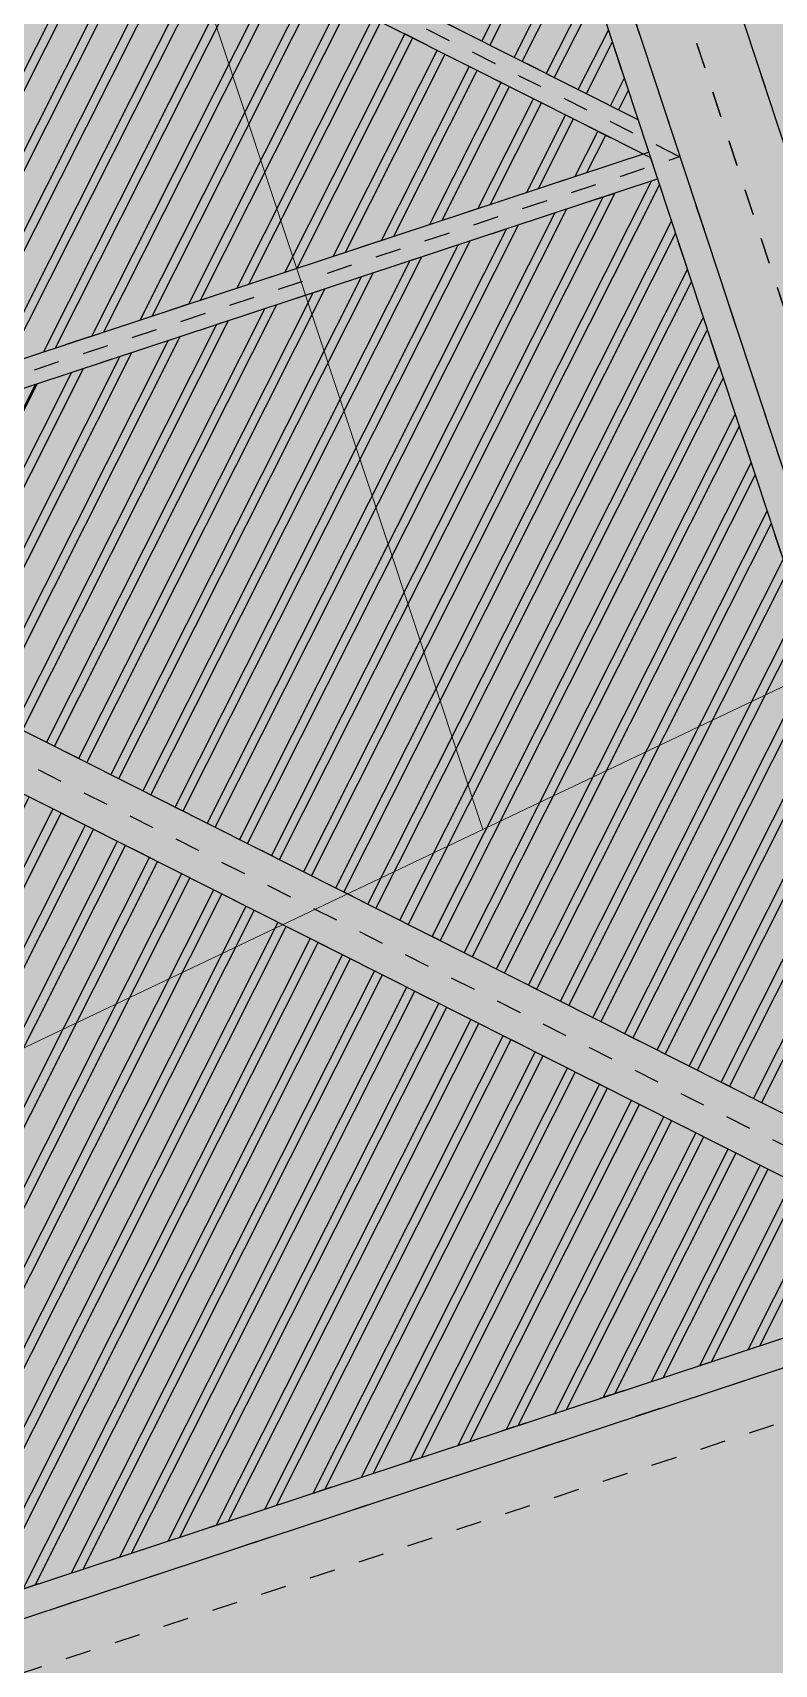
# Model space of a CAD drawing. Header units: metres. Extents: x 678805 to 1359287, y 2747329 to 5497370.
# Drawn here: x 679790.96 to 679793.85, y 2748596.28 to 2748602.63 of the extents above; entities that cross this region are included whole.
import ezdxf

# ---------------------------------------------------------------- set-up
doc = ezdxf.new("R2010")
doc.units = ezdxf.units.M
doc.linetypes.add('XREF_MON_BUILDINGS$0$DASH_1', pattern=[0.4, 0.1, -0.3])
doc.linetypes.add('XREF_MON_BUILDINGS$0$Dash_2_', pattern=[0.25, 0.125, -0.125])
for name, color, linetype in [('00_XREF_MON_HSC_PAVEMENT', 7, 'Continuous'), ('00_XREF_TWQ_BUILDINGS', 7, 'Continuous'), ('XREF_MON_BUILDINGS$0$02-L-Pergola Profiles', 8, 'Continuous'), ('XREF_MON_BUILDINGS$0$02-L-Pergola Projection', 8, 'Continuous'), ('XREF_MON_BUILDINGS$0$02-L-Pergola Shades', 15, 'Continuous'), ('XREF_MON_BUILDINGS$0$02-L-Pergola Shades Schematic', 8, 'Continuous')]:
    doc.layers.add(name, color=color, linetype=linetype)
doc.layers.add('XREF_MON_BUILDINGS$0$02-L-Pergola Aux', color=50, linetype='Continuous', plot=False)
doc.layers.add('XREF_MON_BUILDINGS$0$02-L-Pergola Wipeout', color=7, linetype='Continuous', true_color=0xffffff)
doc.layers.add('XREF_MON_HSC_PAVEMENT$0$02-L-Joints-Paviment_06_Concrete Slab in sittu', color=7, linetype='Continuous', lineweight=5, true_color=0x999999)
doc.layers.add('XREF_MON_HSC_PAVEMENT$0$03-TR-Pavement_06_Concrete Slab in situ', color=7, linetype='Continuous', lineweight=9, true_color=0xf7f7f7)

# ---------------------------------------------------------------- blocks, each defined once
blk = doc.blocks.new('XREF_MON_BUILDINGS$0$lamas aluminiotriangulo')
for points in [[(680248.0041, 2748657.9632), (680247.5235, 2748658.4438)], [(680247.573, 2748658.4438), (680248.0288, 2748657.9879)], [(680247.7215, 2748658.4438), (680248.1031, 2748658.0622)], [(680247.771, 2748658.4438), (680248.1278, 2748658.0869)], [(680247.9195, 2748658.4438), (680248.2021, 2748658.1612)], [(680247.969, 2748658.4438), (680248.2268, 2748658.1859)], [(680248.3011, 2748658.2602), (680248.1175, 2748658.4438)], [(680248.167, 2748658.4438), (680248.3258, 2748658.2849)], [(680248.4001, 2748658.3592), (680248.3155, 2748658.4438)], [(680248.365, 2748658.4438), (680248.4248, 2748658.3839)], [(680250.8795, 2748656.3164), (680248.7522, 2748658.4438)], [(680250.9538, 2748656.3907), (680248.9007, 2748658.4438)], [(680248.9502, 2748658.4438), (680250.9785, 2748656.4154)], [(680251.0528, 2748656.4897), (680249.0987, 2748658.4438)], [(680249.1482, 2748658.4438), (680251.0775, 2748656.5144)], [(680251.1518, 2748656.5886), (680249.2967, 2748658.4438)], [(680249.3461, 2748658.4438), (680251.1765, 2748656.6134)], [(680251.2508, 2748656.6876), (680249.4946, 2748658.4438)], [(680249.5441, 2748658.4438), (680251.2755, 2748656.7124)], [(680251.3497, 2748656.7866), (680249.6926, 2748658.4438)], [(680249.7421, 2748658.4438), (680251.3745, 2748656.8114)], [(680251.4487, 2748656.8856), (680249.8906, 2748658.4438)], [(680249.9401, 2748658.4438), (680251.4735, 2748656.9104)], [(680251.5477, 2748656.9846), (680250.0886, 2748658.4438)], [(680250.1381, 2748658.4438), (680251.5725, 2748657.0094)], [(680251.6467, 2748657.0836), (680250.2866, 2748658.4438)], [(680250.3361, 2748658.4438), (680251.6715, 2748657.1084)], [(680251.7457, 2748657.1826), (680250.4846, 2748658.4438)], [(680250.5341, 2748658.4438), (680251.7705, 2748657.2074)], [(680251.8447, 2748657.2816), (680250.6826, 2748658.4438)], [(680250.7321, 2748658.4438), (680251.8695, 2748657.3064)], [(680251.9437, 2748657.3806), (680250.8806, 2748658.4438)], [(680250.9301, 2748658.4438), (680251.9685, 2748657.4054)], [(680252.0427, 2748657.4796), (680251.0786, 2748658.4438)], [(680251.1281, 2748658.4438), (680252.0675, 2748657.5043)], [(680252.1417, 2748657.5786), (680251.2766, 2748658.4438)], [(680251.326, 2748658.4438), (680252.1665, 2748657.6033)], [(680252.2407, 2748657.6776), (680251.4745, 2748658.4438)], [(680251.524, 2748658.4438), (680252.2655, 2748657.7023)], [(680252.3397, 2748657.7766), (680251.6725, 2748658.4438)], [(680251.722, 2748658.4438), (680252.3644, 2748657.8013)], [(680252.4387, 2748657.8756), (680251.8705, 2748658.4438)], [(680251.92, 2748658.4438), (680252.4634, 2748657.9003)], [(680252.5377, 2748657.9746), (680252.0685, 2748658.4438)], [(680252.118, 2748658.4438), (680252.5624, 2748657.9993)], [(680248.7274, 2748658.419), (680250.8548, 2748656.2917)], [(680248.6174, 2748658.1913), (680248.5026, 2748658.3061)], [(680248.4778, 2748658.2814), (680248.6174, 2748658.1418)], [(680250.7805, 2748656.2174), (680248.7274, 2748658.2705)], [(680248.3788, 2748658.1824), (680248.6174, 2748657.9438)], [(680248.6174, 2748657.9933), (680248.4036, 2748658.2071)], [(680248.7274, 2748658.221), (680250.7558, 2748656.1927)], [(680248.6174, 2748657.7458), (680248.2799, 2748658.0834)], [(680248.6174, 2748657.7953), (680248.3046, 2748658.1081)], [(680250.6815, 2748656.1184), (680248.7274, 2748658.0725)], [(680248.6174, 2748657.5973), (680248.2056, 2748658.0091)], [(680248.7274, 2748658.023), (680250.6568, 2748656.0937)], [(680248.6174, 2748657.5478), (680248.1809, 2748657.9844)], [(680248.0819, 2748657.8854), (680248.6174, 2748657.3498)], [(680248.6174, 2748657.3993), (680248.1066, 2748657.9102)], [(680250.5825, 2748656.0194), (680248.7274, 2748657.8745)], [(680248.6174, 2748657.2013), (680248.0076, 2748657.8112)], [(680248.7274, 2748657.825), (680250.5578, 2748655.9947)], [(680247.9829, 2748657.7864), (680248.6174, 2748657.1518)], [(680247.8839, 2748657.6874), (680248.6174, 2748656.9539)], [(680248.6174, 2748657.0034), (680247.9086, 2748657.7122)], [(680250.4835, 2748655.9204), (680248.7274, 2748657.6765)], [(680248.6174, 2748656.8054), (680247.8096, 2748657.6132)], [(680248.7274, 2748657.627), (680250.4588, 2748655.8957)], [(680247.7849, 2748657.5884), (680248.6174, 2748656.7559)], [(680247.6859, 2748657.4894), (680248.6174, 2748656.5579)], [(680248.6174, 2748656.6074), (680247.7106, 2748657.5142)], [(680250.3845, 2748655.8214), (680248.7274, 2748657.4786)], [(680248.6174, 2748656.4094), (680247.6116, 2748657.4152)], [(680248.7274, 2748657.4291), (680250.3598, 2748655.7967)], [(680247.5869, 2748657.3904), (680248.6174, 2748656.3599)], [(680247.4879, 2748657.2914), (680248.6174, 2748656.1619)], [(680248.6174, 2748656.2114), (680247.5126, 2748657.3162)], [(680250.2856, 2748655.7224), (680248.7274, 2748657.2806)], [(680248.7274, 2748657.2311), (680250.2608, 2748655.6977)], [(680247.3889, 2748657.1924), (680248.6174, 2748655.9639)], [(680248.6174, 2748656.0134), (680247.4136, 2748657.2172)], [(680248.6174, 2748655.8154), (680247.3147, 2748657.1182)], [(680247.2899, 2748657.0934), (680248.6174, 2748655.7659)], [(680250.1866, 2748655.6234), (680248.7274, 2748657.0826)], [(680247.1909, 2748656.9944), (680248.6174, 2748655.5679)], [(680248.6174, 2748655.6174), (680247.2157, 2748657.0192)], [(680248.7274, 2748657.0331), (680250.1618, 2748655.5987)], [(680248.6174, 2748655.4194), (680247.1167, 2748656.9202)], [(680247.0919, 2748656.8955), (680248.6174, 2748655.3699)], [(680250.0876, 2748655.5244), (680248.7274, 2748656.8846)], [(680246.9929, 2748656.7965), (680248.6174, 2748655.1719)], [(680248.6174, 2748655.2214), (680247.0177, 2748656.8212)], [(680248.7274, 2748656.8351), (680250.0628, 2748655.4997)], [(680249.9886, 2748655.4255), (680248.7274, 2748656.6866)], [(680248.7274, 2748656.6371), (680249.9638, 2748655.4007)], [(680249.8896, 2748655.3265), (680248.7274, 2748656.4886)], [(680248.7274, 2748656.4391), (680249.8648, 2748655.3017)], [(680249.7906, 2748655.2275), (680248.7274, 2748656.2906)], [(680248.7274, 2748656.2411), (680249.7658, 2748655.2027)], [(680249.6916, 2748655.1285), (680248.7274, 2748656.0926)], [(680248.7274, 2748656.0431), (680249.6668, 2748655.1037)], [(680249.597, 2748655.0339), (680248.7274, 2748655.9034)], [(680249.5926, 2748655.0295), (680248.7274, 2748655.8946)]]:
    blk.add_lwpolyline(points)
blk = doc.blocks.new('XREF_MON_BUILDINGS$0$PERGOLA PLEGADA')
at = {"layer": 'XREF_MON_BUILDINGS$0$02-L-Pergola Wipeout', "true_color": 0xfcfcfc}
h = blk.add_hatch(color=7, dxfattribs=at)
h.dxf.hatch_style = 1
h.paths.add_polyline_path([(4.6122, 9.29), (0.31, 4.9878), (0.31, 9.29)])
h.paths.add_polyline_path([(0.3328, 4.855), (4.745, 9.2672), (4.745, 4.9006), (4.6994, 4.855)])
h.paths.add_polyline_path([(4.855, 9.29), (9.1344, 9.29), (4.855, 5.0106)])
h.paths.add_polyline_path([(9.29, 9.1344), (9.29, 4.855), (5.0106, 4.855)])
h.paths.add_polyline_path([(4.9006, 4.745), (9.2672, 4.745), (4.855, 0.3328), (4.855, 4.6994)])
h.paths.add_polyline_path([(9.29, 4.6122), (9.29, 0.31), (4.9878, 0.31)])
h.paths.add_polyline_path([(0.4656, 0.31), (4.745, 4.5894), (4.745, 0.31)])
h.paths.add_polyline_path([(0.31, 4.745), (4.5894, 4.745), (0.31, 0.4656)])
h.paths.add_polyline_path([(9.4, 0.2), (0.2, 0.2), (0.2, 9.4), (9.4, 9.4)])
at = {"layer": 'XREF_MON_BUILDINGS$0$02-L-Pergola Aux', "linetype": 'XREF_MON_BUILDINGS$0$Dash_2_', "ltscale": 0.5}
for p, q in [((0, 9.6), (9.6, 9.6)), ((9.6, 9.6), (9.6, 0)), ((0.2, 0.2), (9.4, 9.4)), ((0.2, 4.8), (4.8, 9.4)), ((4.8, 4.9556), (4.8, 9.4))]:
    blk.add_line(p, q, dxfattribs=at)
at = {"layer": 'XREF_MON_BUILDINGS$0$02-L-Pergola Profiles'}
for p, q in [((0.31, 4.9878), (4.6122, 9.29)), ((0.31, 0.4656), (9.1344, 9.29)), ((0.3328, 4.855), (4.7678, 9.29)), ((4.745, 4.9006), (4.745, 9.29)), ((4.855, 5.0106), (4.855, 9.29)), ((0.4656, 0.31), (9.29, 9.1344))]:
    blk.add_line(p, q, dxfattribs=at)
for points in [[(9.4, 0.2), (0.2, 0.2), (0.2, 9.4), (9.4, 9.4)], [(0.31, 9.29), (9.29, 9.29), (9.29, 0.31), (0.31, 0.31)]]:
    blk.add_lwpolyline(points, close=True, dxfattribs=at)
at = {"layer": 'XREF_MON_BUILDINGS$0$02-L-Pergola Projection', "linetype": 'XREF_MON_BUILDINGS$0$DASH_1'}
for p, q in [((0.31, 4.9878), (4.6122, 9.29)), ((0.31, 0.4656), (9.1344, 9.29)), ((0.3328, 4.855), (4.7678, 9.29)), ((4.745, 4.9006), (4.745, 9.29)), ((4.855, 5.0106), (4.855, 9.29)), ((0.4656, 0.31), (9.29, 9.1344))]:
    blk.add_line(p, q, dxfattribs=at)
for points in [[(9.4, 0.2), (0.2, 0.2), (0.2, 9.4), (9.4, 9.4)], [(0.31, 9.29), (9.29, 9.29), (9.29, 0.31), (0.31, 0.31)]]:
    blk.add_lwpolyline(points, close=True, dxfattribs=at)
at = {"layer": 'XREF_MON_BUILDINGS$0$02-L-Pergola Shades'}
blk.add_blockref('XREF_MON_BUILDINGS$0$lamas aluminiotriangulo', (-680243.8724, -2748649.1538), dxfattribs=at)
at = {"layer": 'XREF_MON_BUILDINGS$0$02-L-Pergola Shades', "xscale": -1, "rotation": 270.0000000152252}
blk.add_blockref('XREF_MON_BUILDINGS$0$lamas aluminiotriangulo', (-2748649.1536, -680243.8732), dxfattribs=at)
at = {"layer": 'XREF_MON_BUILDINGS$0$02-L-Pergola Shades Schematic'}
blk.add_blockref('XREF_MON_BUILDINGS$0$lamas aluminiotriangulo', (-680243.8724, -2748649.1538), dxfattribs=at)
at = {"layer": 'XREF_MON_BUILDINGS$0$02-L-Pergola Shades Schematic', "xscale": -1, "rotation": 270.0000000152252}
blk.add_blockref('XREF_MON_BUILDINGS$0$lamas aluminiotriangulo', (-2748649.1536, -680243.8732), dxfattribs=at)
blk = doc.blocks.new('XREF_MON_BUILDINGS$0$PERGOLA PLANA')
at = {"layer": 'XREF_MON_BUILDINGS$0$02-L-Pergola Wipeout', "true_color": 0xfcfcfc}
h = blk.add_hatch(color=7, dxfattribs=at)
h.dxf.hatch_style = 1
h.paths.add_polyline_path([(4.6122, 9.29), (0.31, 4.9878), (0.31, 9.29)])
h.paths.add_polyline_path([(0.3328, 4.855), (4.745, 9.2672), (4.745, 4.9006), (4.6994, 4.855)])
h.paths.add_polyline_path([(4.855, 9.29), (9.1344, 9.29), (4.855, 5.0106)])
h.paths.add_polyline_path([(9.29, 9.1344), (9.29, 4.855), (5.0106, 4.855)])
h.paths.add_polyline_path([(4.9006, 4.745), (9.2672, 4.745), (4.855, 0.3328), (4.855, 4.6994)])
h.paths.add_polyline_path([(9.29, 4.6122), (9.29, 0.31), (4.9878, 0.31)])
h.paths.add_polyline_path([(0.4656, 0.31), (4.745, 4.5894), (4.745, 0.31)])
h.paths.add_polyline_path([(0.31, 4.745), (4.5894, 4.745), (0.31, 0.4656)])
h.paths.add_polyline_path([(9.4, 0.2), (0.2, 0.2), (0.2, 9.4), (9.4, 9.4)])
at = {"layer": 'XREF_MON_BUILDINGS$0$02-L-Pergola Aux', "linetype": 'XREF_MON_BUILDINGS$0$Dash_2_', "ltscale": 0.5}
blk.add_line((9.6, 9.6), (9.6, 0), dxfattribs=at)
at = {"layer": 'XREF_MON_BUILDINGS$0$02-L-Pergola Profiles'}
blk.add_lwpolyline([(9.4, 0.2), (0.2, 0.2), (0.2, 9.4), (9.4, 9.4)], close=True, dxfattribs=at)
at = {"layer": 'XREF_MON_BUILDINGS$0$02-L-Pergola Projection', "linetype": 'XREF_MON_BUILDINGS$0$DASH_1'}
blk.add_lwpolyline([(9.4, 0.2), (0.2, 0.2), (0.2, 9.4), (9.4, 9.4)], close=True, dxfattribs=at)
blk = doc.blocks.new('XREF_MON_BUILDINGS')
at = {"layer": 'XREF_MON_BUILDINGS$0$02-L-Pergola Projection', "xscale": -1, "rotation": 18.26515243161932}
blk.add_blockref('XREF_MON_BUILDINGS$0$PERGOLA PLANA', (679804.2926, 2748600.6576, 0), dxfattribs=at)
at = {"layer": 'XREF_MON_BUILDINGS$0$02-L-Pergola Projection', "rotation": 288.2651524461589}
blk.add_blockref('XREF_MON_BUILDINGS$0$PERGOLA PLEGADA', (679783.0504, 2748603.7588, 0), dxfattribs=at)
blk = doc.blocks.new('XREF_MON_HSC_PAVEMENT')
at = {"layer": 'XREF_MON_HSC_PAVEMENT$0$03-TR-Pavement_06_Concrete Slab in situ', "linetype": 'Continuous'}
h = blk.add_hatch(color=256, dxfattribs=at)
h.dxf.hatch_style = 1
h.paths.add_polyline_path([(679764.8595, 2748618.9623), (679827.2147, 2748639.5584), (679835.4556, 2748614.7282), (679775.6627, 2748586.2515)])
at = {"layer": 'XREF_MON_HSC_PAVEMENT$0$02-L-Joints-Paviment_06_Concrete Slab in sittu'}
blk.add_line((679833.9824, 2748619.167), (679774.1887, 2748590.7144), dxfattribs=at)
blk.add_lwpolyline([(679790.0159, 2748607.6588), (679792.7139, 2748599.5295)], dxfattribs=at)

msp = doc.modelspace()

# ---------------------------------------------------------------- block references
at = {"layer": '00_XREF_MON_HSC_PAVEMENT'}
msp.add_blockref('XREF_MON_HSC_PAVEMENT', (0, 0), dxfattribs=at)

# ---------------------------------------------------------------- next in the draw order: block references
at = {"layer": '00_XREF_TWQ_BUILDINGS'}
msp.add_blockref('XREF_MON_BUILDINGS', (0, 0), dxfattribs=at)

# ---------------------------------------------------------------- next in the draw order: block references
msp.add_blockref('XREF_MON_BUILDINGS', (0, 0))

doc.saveas('drawing.dxf')
